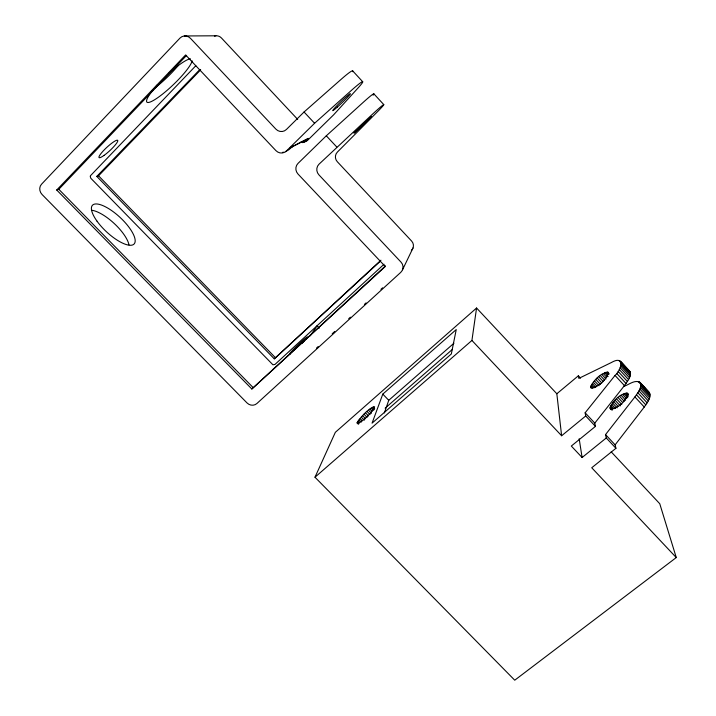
<?xml version="1.0" encoding="UTF-8"?>
<svg xmlns="http://www.w3.org/2000/svg" width="716" height="716" viewBox="0 0 716 716"><rect width="100%" height="100%" fill="white"/><g stroke="black" fill="none" stroke-linecap="round" stroke-linejoin="round"><path stroke-width="1.07" d="M590.682 386.747L590.942 387.965C598.469 387.419 606.228 379.874 608.475 372.732L608.179 372.257C600.635 372.821 593.886 380.133 590.682 386.747L592.096 388.26M556.833 393.764L578.367 375.802L578.841 378.388L611.294 362.573C624.907 354.68 621.944 369.626 615.035 375.435L585.142 412.792L585.724 415.978L561.621 435.758L556.833 393.764L476.57 308.023L335.348 432.303L314.986 477.223L514.741 680.2L676.262 557.558L591.738 467.754L615.939 448.297L615.116 444.86L644.266 407.037C646.906 402.947 651.918 397.532 649.179 392.395L640.023 382.469C634.671 379.158 628.424 385.208 623.43 386.479M615.939 448.297L606.282 437.959L605.53 434.603L634.913 396.933C637.535 392.878 642.619 387.607 640.023 382.469M606.282 437.959L582.108 457.515L571.314 446.05L595.452 426.378L594.79 423.12L624.442 385.611C627.037 381.592 632.201 376.482 629.776 371.353L620.566 361.365M314.986 477.223L471.925 340.449L476.57 308.023M90.341 175.85L195.835 65.72M610.095 407.619C613.03 400.897 620.038 393.406 627.637 393.281L627.968 393.791C626.097 401.05 618.006 408.827 610.417 408.908L610.095 407.619L612.377 410.071M357.114 422.691L357.409 423.711C364.381 419.907 371.156 413.794 374.638 406.661C367.451 409.087 361.508 416.399 357.114 422.691L358.635 424.257M384.367 412.944L388.752 400.298L453.917 343.259M382.8 394.113L372.069 423.147L451.331 353.964L456.253 329.557L382.8 394.113L388.752 400.298M402.553 269.744L413.007 248.022M310.207 335.831L317.063 325.771L319.345 328.143M272.823 369.751L273.816 368.391M352.693 70.893L362.708 81.749A42.754 2.658 -43.9 0 0 361.652 82.072A29.177 1.817 -43.9 0 0 351.395 90.395L314.584 123.268L286.373 151.013A7.661 7.33 61.9 0 1 275.911 150.62L185.614 54.935L56.716 190.009L251.844 389.003L385.45 265.905M199.934 69.443L96.794 176.413L274.291 358.85L380.948 260.212M56.716 190.009L58.802 189.301L186.572 55.392M96.794 176.413L98.54 175.823L200.659 69.837M352.567 71.681A29.186 2.193 -44 0 0 352.37 70.866A42.826 3.222 -44 0 0 351.574 71.144A29.222 2.202 -44 0 0 341.147 79.315L304.049 112L286.391 129.498A7.724 7.384 65.1 0 1 275.875 129.113L190.528 38.395A7.957 7.384 68.8 0 0 179.976 38.1L41.51 184.245A7.518 6.784 54.3 0 0 42.083 194.519L247.056 402.965A7.079 6.569 32.4 0 0 256.856 403.547L400.736 272.384A7.393 7.214 28.9 0 0 401.032 262.137L318.906 174.847A7.599 7.357 59.1 0 1 318.996 164.206L372.982 113.737A29.079 1.02 -43.8 0 1 382.899 105.109A42.62 1.495 -43.8 0 1 383.57 104.697A29.043 1.02 -43.8 0 1 378.567 110.631L337.433 152.034A6.892 6.695 62.7 0 0 337.308 161.718L411.637 241.086A6.713 6.587 30.3 0 1 411.351 250.439M373.859 94.047A29.088 1.396 -43.9 0 0 373.591 93.877A42.683 2.041 -43.8 0 0 372.884 94.243A29.123 1.396 -43.9 0 0 362.806 102.728L326.299 135.807L298.035 163.391A7.599 7.321 58.6 0 0 297.999 174.024L385.298 266.531L251.844 389.003M274.291 358.85L380.178 261.304M384.045 264.231L274.989 364.426L272.921 364.784L90.843 178.293L90.216 176.476M316.526 348.065L318.173 346.562M332.215 333.754L334.694 331.499M348.728 318.701L350.384 317.188M364.426 304.389L366.073 302.877M380.939 289.327L382.595 287.823M385.145 408.174L452.53 349.283M291.734 146.986L293.121 145.983L288.817 149.769L285.407 151.738M307.28 139.155L290.204 147.738L308.22 138.376C306.6 140.775 303.906 143.576 300.702 142.251M305.446 139.808L306.493 139.557M282.65 152.302L283.536 152.186M184.361 35.961L215.892 35.8M649.179 392.395L645.349 389.128M253.017 387.437L58.802 189.301M629.776 371.353L619.895 360.837M98.54 175.823L275.266 357.535M365.509 412.801L368.525 415.915M364.032 414.224L367.048 417.339M362.609 415.674L365.625 418.788M361.276 417.106L364.292 420.22M360.059 418.475L362.332 420.82M359.011 419.764L361.285 422.1M358.161 420.91L359.674 422.476M357.517 421.894L359.038 423.46M373.152 406.831L374.665 408.397M372.213 407.368L374.477 409.713M371.094 408.12L373.358 410.465M369.823 409.069L372.087 411.414M368.445 410.187L371.461 413.302M366.995 411.44L370.011 414.564M471.925 340.449L561.621 435.758M611.169 451.814L659.758 503.724L676.262 557.558M297.677 119.384L221.468 38.011A7.187 6.713 70.5 0 0 214.415 36.113M304.049 112L314.584 123.268M326.299 135.807L336.753 146.995M585.142 412.792L594.79 423.12M605.53 434.603L615.116 444.86M585.724 415.978L595.452 426.378M593.251 382.192L596.759 385.978M612.556 402.974L617.102 407.86M592.257 383.516L595.775 387.302M611.589 404.316L615.375 408.389M591.488 384.743L594.298 387.768M610.837 405.56L613.872 408.827M590.951 385.826L593.072 388.099M610.336 406.67L612.619 409.122M610.122 408.371L611.527 409.883M578.367 375.802L580.551 378.146M605.799 372.293L607.92 374.575M625.166 393.209L628.201 396.485M604.599 372.785L608.117 376.589M623.94 393.666L627.726 397.765M603.248 373.501L606.765 377.296M622.571 394.346L626.357 398.436M601.789 374.405L606.005 378.952M621.094 395.232L625.632 400.128M600.268 375.488L604.483 380.026M619.555 396.288L624.092 401.184M598.719 376.705L603.284 381.619M618.006 397.496L622.535 402.383M597.207 378.021L601.771 382.935M616.485 398.803L621.774 404.504M595.757 379.399L600.321 384.322M615.044 400.181L620.333 405.874M594.432 380.805L598.997 385.727M613.728 401.587L618.257 406.473M620.754 366.118L630.062 376.213M640.435 387.445L649.689 397.478M620.101 367.702L629.436 377.815M639.827 389.074L649.108 399.125M619.188 369.438L628.55 379.578M638.967 390.855L648.266 400.924M618.033 371.327L627.413 381.476M637.849 392.771L647.166 402.857M616.646 373.34L626.035 383.499M636.488 394.811L645.823 404.907M615.035 375.435L624.442 385.611M634.913 396.933L644.266 407.037M607.615 372.025L609.03 373.555M627.046 393.012L628.451 394.534M606.819 372.034L608.94 374.325M626.214 392.986L628.317 395.259M373.859 93.841L383.803 104.626M639.307 381.888L648.436 391.777M620.978 362.126L630.205 372.132M640.489 383.284L649.663 393.227M621.112 362.538L630.348 372.562M640.641 383.722L649.833 393.684M618.991 360.542L623.922 365.894M638.35 381.53L639.746 383.051M621.255 363.522L630.528 373.573M640.847 384.76L650.056 394.74M621.139 364.721L630.429 374.79M640.775 386.005L650.012 396.011M579.172 438.765L582.108 457.515M303.853 141.902A6.945 6.677 64.7 0 0 307.862 140.076L333.584 114.864L357.848 88.193A29.141 1.817 -43.9 0 0 362.708 81.749M91.442 210.2A28.372 10.069 42.8 0 1 114.068 223.356A28.372 10.069 42.8 0 1 128.987 244.89M373.609 94.494A29.088 1.396 -43.9 0 1 373.108 95.183M192.13 60.806A31.074 5.656 -43.7 0 1 157.457 97.895A31.074 5.656 -43.7 0 1 157.583 84.604M168.484 73.748A31.074 5.656 -43.7 0 1 190.465 58.837M178.257 65.451A31.11 5.934 -43.7 0 1 154.414 88.319M289.622 354.089A12.351 0.823 -43.8 0 1 301.203 341.899A12.351 0.823 -43.8 0 1 305.49 339.626M304.434 340.771A12.351 0.823 -43.8 0 1 301.839 343.447M290.338 353.793A12.351 0.823 -43.8 0 1 289.855 354.062M354.08 133.015L361.267 126.804L371.461 116.493L354.08 133.015M337.406 107.042A12.145 0.752 -43.9 0 0 350.366 93.698A12.145 0.752 -43.9 0 0 337.057 105.556A12.145 0.752 -43.9 0 0 337.406 107.042M104.08 155.372A12.709 2.22 -42.8 0 0 117.791 140.56A12.709 2.22 -42.8 0 0 103.202 150.978A12.709 2.22 -42.8 0 0 104.08 155.372M97.036 221.199A28.434 9.89 42.9 0 0 134.125 243.968A28.434 9.89 42.9 0 0 108.734 208.678A28.434 9.89 42.9 0 0 97.036 221.199"/></g></svg>
